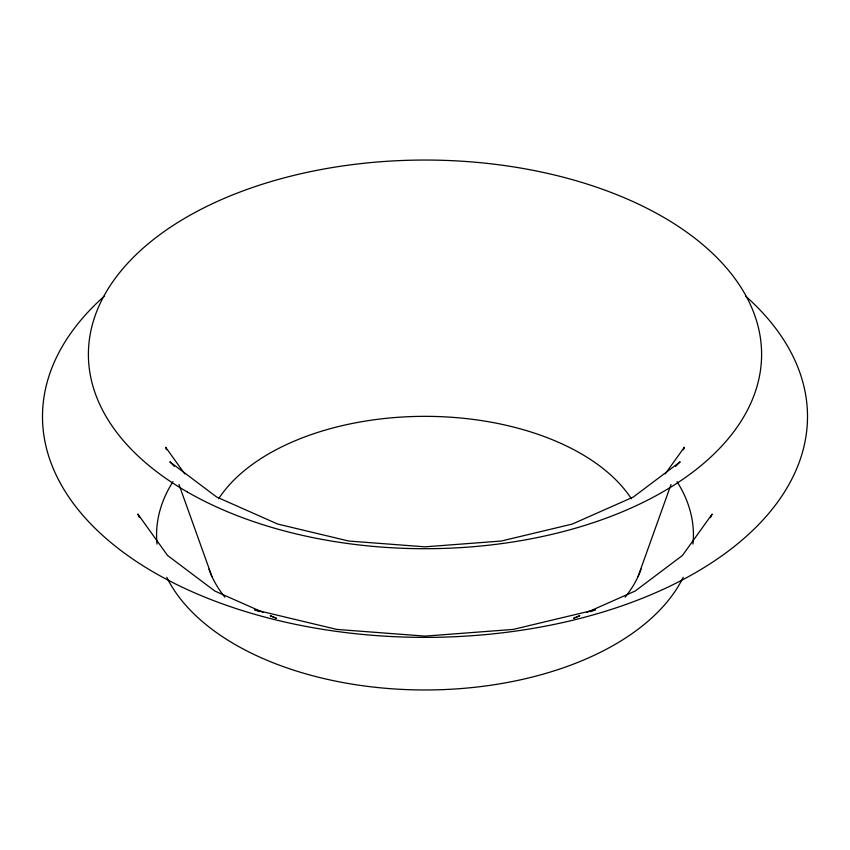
<?xml version="1.0" encoding="UTF-8"?>
<svg xmlns="http://www.w3.org/2000/svg" width="850" height="850" viewBox="0 0 850 850"><rect width="100%" height="100%" fill="white"/><g stroke="black" fill="none" stroke-linecap="round" stroke-linejoin="round"><path stroke-width="1.27" d="M638.031 576.629L671.011 484.543M683.496 449.692L684.388 447.206L665.221 473.918M710.504 517.671L712.141 514.08L682.444 555.475L635.205 591.016L586.914 612.404M675.644 466.342L680.17 461.784L633.346 497.016L572.326 524.046L501.256 541.036L425 546.837L348.744 541.036L277.674 524.046L216.654 497.016L169.83 461.784L174.356 466.342M579.668 615.612L573.633 618.29L579.679 615.921M590.569 611.66L595.404 609.758L513.209 629.414L425 636.119L336.791 629.414L254.596 609.758L259.431 611.66M270.321 615.921L276.367 618.29L270.332 615.612M263.086 612.404L214.795 591.016L167.556 555.475L137.859 514.08L139.496 517.671M184.779 473.918L165.612 447.206L166.504 449.692M178.989 484.543L211.969 576.629M677.025 481.652A268.43 154.976 0 0 1 692.963 544.096M683.219 577.309A268.43 154.976 0 0 1 425 689.966A268.43 154.976 0 0 1 166.781 577.309M157.038 544.096A268.43 154.976 0 0 1 172.975 481.652M745.471 295.991A382.5 220.83 0 0 1 676.09 583.143A382.5 220.83 0 0 1 173.91 583.143A382.5 220.83 0 0 1 104.529 295.991M641.081 569.181A220.554 127.33 0 0 1 625.143 597.168M224.857 597.168A220.554 127.33 0 0 1 208.919 569.181M218.663 498.706A220.554 127.33 0 0 1 425 416.341A220.554 127.33 0 0 1 631.338 498.706M186.989 491.789A336.6 194.331 0 0 0 750.136 404.664A336.6 194.331 0 0 0 337.886 166.664A336.6 194.331 0 0 0 186.989 491.789"/></g></svg>
